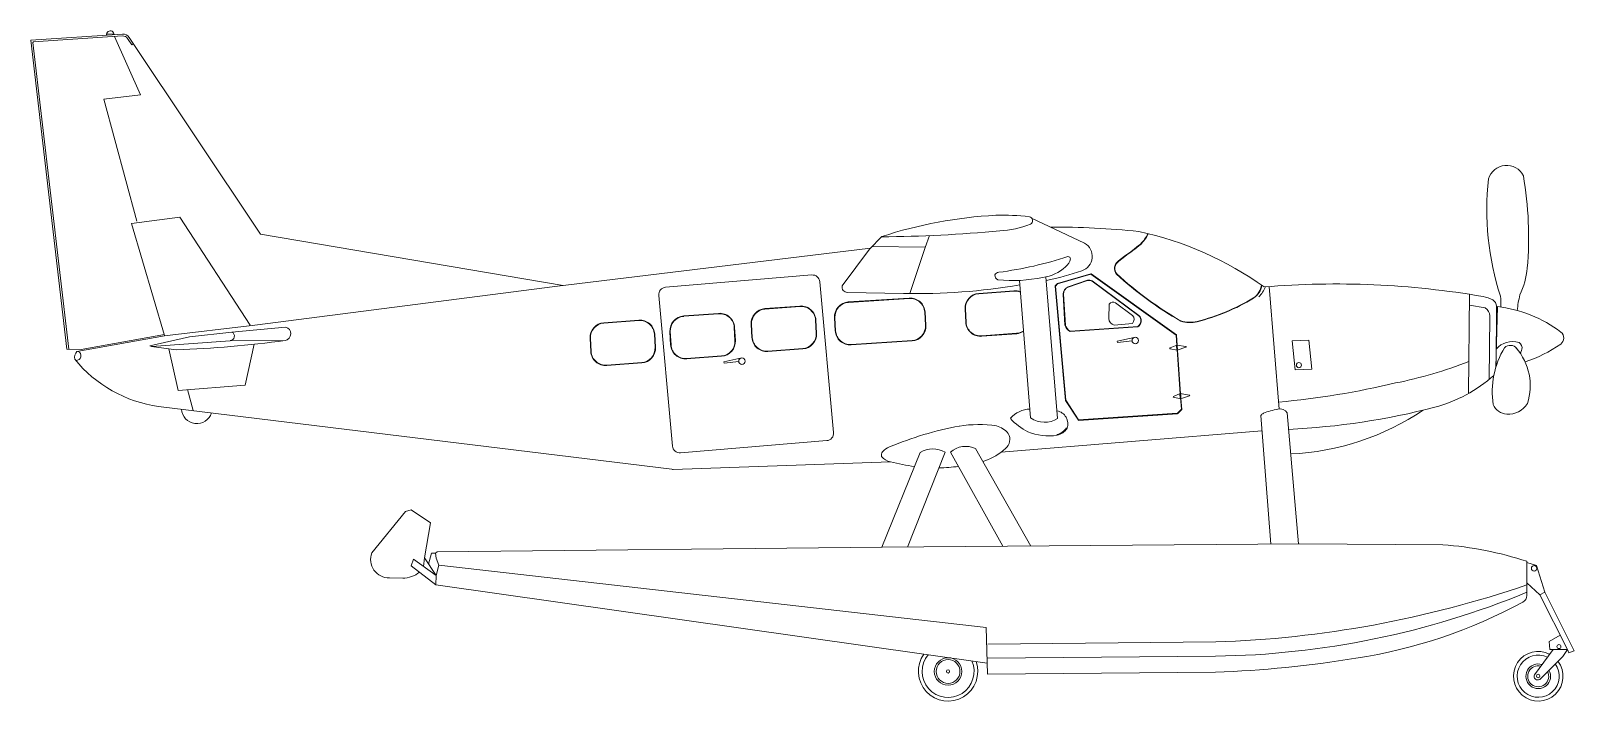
# Model space of a CAD drawing. Header units: millimetres. Extents: x -5560 to 3795, y 0 to 4065.
import ezdxf

# ---------------------------------------------------------------- set-up
doc = ezdxf.new("R2010")
doc.units = ezdxf.units.MM
doc.layers.add('ceco.net 192', color=7, linetype='Continuous', lineweight=5)

msp = doc.modelspace()

# ---------------------------------------------------------------- linework, layer by layer
at = {"layer": 'ceco.net 192'}
for p, q in [((-5559.7, 4007.7), (-5005, 4045.2)), ((-5544.8, 3997.4), (-5004.2, 4034)), ((-5055.6, 4046.9), (-5101, 4043.9)), ((-5053.7, 4030.6), (-4894.8, 3677.1)), ((-4964.3, 4025.2), (-4167.6, 2831.8)), ((-5559.7, 4007.7), (-5341.4, 2134.7)), ((-5546.9, 3994.9), (-5329.9, 2134.3)), ((-4973.7, 4018.9), (-4948.2, 3981)), ((-4948.2, 3981), (-4938.8, 3987)), ((-4894.8, 3677.1), (-5118.3, 3650.2)), ((-5118.3, 3650.2), (-4917.7, 2910.9)), ((-4950.7, 2896.7), (-4657.3, 2934)), ((-4657.3, 2934), (-4230, 2280)), ((505.7, 2929.1), (827, 2776.9)), ((-4950.7, 2896.7), (-4749, 2217.9)), ((-4167.6, 2831.8), (-2334, 2520.5)), ((-402, 2817), (-476.2, 2740.4)), ((-111.9, 2823.1), (-139.5, 2751.3)), ((-2383.8, 2514.4), (-470, 2746.8)), ((-476.2, 2740.4), (-641.8, 2518)), ((-139.1, 2752.4), (-459.2, 2758)), ((-139.5, 2751.3), (-232.4, 2471.4)), ((1070.4, 2698.7), (1033.4, 2669.7)), ((1071.8, 2696.9), (1034.8, 2668)), ((-826.2, 2584.4), (-1712.9, 2509.8)), ((-777.4, 2543.4), (-693.8, 1629.2)), ((500.1, 1717.6), (432.1, 2551.6)), ((593.1, 2572.9), (664.1, 1713.1)), ((661.5, 2531.4), (650.1, 2518.7)), ((663.2, 2529.9), (651.8, 2517.2)), ((865.4, 2591.8), (662.6, 2532.1)), ((866, 2589.6), (663.2, 2529.9)), ((844.5, 2552.2), (727, 2512.6)), ((845.3, 2550), (727.8, 2510.5)), ((1382.4, 2219.6), (866, 2589.6)), ((1383.7, 2221.4), (867.4, 2591.4)), ((1155.5, 2336.7), (873, 2546.2)), ((1156.9, 2338.5), (874.3, 2548)), ((-4201.6, 2280.6), (-2383.8, 2514.4)), ((-1754.1, 2460.6), (-1670.6, 1546.4)), ((-610.3, 2478.6), (-269.8, 2471.9)), ((-236.2, 2444.3), (-604.6, 2420.7)), ((-236.1, 2442), (-604.5, 2418.4)), ((397.8, 2488.5), (186.2, 2472.6)), ((398, 2486.2), (186.4, 2470.4)), ((649.5, 2517), (711.2, 1824.1)), ((651.8, 2517.2), (713.4, 1824.3)), ((696.8, 2468.2), (708.5, 2280.5)), ((699, 2468.4), (710.8, 2280.6)), ((1947.2, 2514), (2007, 1771.6)), ((3160.2, 2467.2), (3155.3, 1866.2)), ((-1390.9, 2351.7), (-1602.5, 2335.8)), ((-1390.7, 2349.4), (-1602.3, 2333.6)), ((-898.4, 2396), (-1110, 2380.2)), ((-898.3, 2393.8), (-1109.9, 2377.9)), ((-141.4, 2359), (-137, 2279.3)), ((-139.1, 2359.1), (-134.7, 2279.4)), ((102.7, 2377.4), (107.1, 2297.7)), ((104.9, 2377.5), (109.3, 2297.8)), ((974, 2319.5), (977, 2408.1)), ((1118.2, 2339.1), (1014.5, 2415.9)), ((3255.8, 2384.5), (3159.7, 2400.8)), ((3329.7, 2393.2), (3319.4, 2023.1)), ((3323.9, 2395.1), (3321.9, 2029.4)), ((-4750, 2215.8), (-4201.6, 2280.6)), ((-4016.1, 2268.6), (-4341.7, 2238.2)), ((-1875.1, 2310.8), (-2086.7, 2295)), ((-1874.9, 2308.6), (-2086.5, 2292.7)), ((-1296.1, 2266.3), (-1291.6, 2186.7)), ((-1293.8, 2266.5), (-1289.4, 2186.8)), ((-1193.6, 2284.9), (-1189.2, 2205.3)), ((-1191.4, 2285), (-1186.9, 2205.4)), ((-803.6, 2310.7), (-799.2, 2231)), ((-801.3, 2310.8), (-796.9, 2231.1)), ((-688.2, 2325.4), (-683.8, 2245.8)), ((-686, 2325.6), (-681.5, 2245.9)), ((740, 2243.4), (1150.3, 2272.4)), ((740.2, 2241.2), (1150.4, 2270.2)), ((1117.2, 2290.6), (1007, 2280.9)), ((3283.9, 2335.6), (3279.1, 1950.7)), ((-5280.3, 2119.8), (-4750, 2215.8)), ((-5254, 2131.8), (-4749.8, 2223)), ((-4839.5, 2155.4), (-4599, 2209.7)), ((-4829.4, 2150.2), (-4839.5, 2155.4)), ((-4351.8, 2186), (-4829.4, 2150.2)), ((-4599, 2209.7), (-4341.7, 2238.2)), ((-4018.9, 2186.6), (-4351.8, 2186)), ((-4205.5, 2164), (-4261, 1916.9)), ((-2170.3, 2199.7), (-2165.8, 2120)), ((-2168, 2199.8), (-2163.6, 2120.2)), ((-1780.2, 2225.5), (-1775.8, 2145.8)), ((-1778, 2225.6), (-1773.6, 2145.9)), ((-1686.1, 2240.6), (-1681.7, 2160.9)), ((-1683.8, 2240.7), (-1679.4, 2161)), ((-218.4, 2186.4), (-586.8, 2162.8)), ((-218.3, 2184.2), (-586.7, 2160.6)), ((415.6, 2230.6), (204, 2214.7)), ((415.8, 2228.3), (204.2, 2212.5)), ((1025.8, 2183.3), (1128.7, 2206.2)), ((1026.1, 2175.7), (1025.8, 2183.3)), ((1115.3, 2185.4), (1026.1, 2175.7)), ((1386.6, 2159.4), (1345.7, 2141.8)), ((1386.9, 2155.5), (1382.4, 2219.6)), ((1388.9, 2159.1), (1384.6, 2219.7)), ((1385, 2155.3), (1389.2, 2155.7)), ((1386.6, 2133.3), (1385, 2155.3)), ((1441.7, 2151.2), (1386.6, 2159.4)), ((1389.2, 2155.7), (1390.8, 2133.6)), ((2187.6, 2189), (2086.5, 2185.3)), ((2086.5, 2185.3), (2103.6, 2010)), ((2187.6, 2189), (2204.7, 2013.7)), ((-5341.4, 2134.7), (-5254, 2131.8)), ((-4678.1, 2129.9), (-4829.4, 2150.2)), ((-4666, 1884.7), (-4723.5, 2136)), ((-1373.1, 2093.8), (-1584.7, 2077.9)), ((-1373, 2091.5), (-1584.6, 2075.7)), ((-1358.3, 2057.2), (-1250.1, 2081.3)), ((-1268.9, 2059.3), (-1358.1, 2049.6)), ((-880.7, 2138.1), (-1092.3, 2122.3)), ((-880.5, 2135.9), (-1092.1, 2120)), ((1346.2, 2137.5), (1388.8, 2128.3)), ((1390.8, 2133.6), (1386.6, 2133.3)), ((1407.7, 1860.8), (1388.5, 2133.4)), ((1388.8, 2128.3), (1442.1, 2146.9)), ((1409.8, 1864.4), (1391, 2129.1)), ((-1857.3, 2052.9), (-2068.9, 2037.1)), ((-1857.1, 2050.7), (-2068.7, 2034.8)), ((-1358.1, 2049.6), (-1358.3, 2057.2)), ((2204.7, 2013.7), (2103.6, 2010)), ((-4261, 1916.9), (-4666, 1884.7)), ((-4610.5, 1889.1), (-4576.5, 1761.6)), ((-4785.5, 1787.2), (-1673.5, 1405.9)), ((711.5, 1823.1), (789.6, 1703.9)), ((713.4, 1824.3), (791.5, 1705.1)), ((1407.5, 1864.7), (1366.6, 1847.1)), ((1367, 1842.8), (1409.7, 1833.6)), ((1405.8, 1860.6), (1410.1, 1861)), ((1407.4, 1838.6), (1405.8, 1860.6)), ((1411.7, 1838.9), (1407.4, 1838.6)), ((1462.5, 1856.5), (1407.5, 1864.7)), ((1414.2, 1769.8), (1409.3, 1838.7)), ((1409.7, 1833.6), (1463, 1852.2)), ((1410.1, 1861), (1411.7, 1838.9)), ((1416.5, 1768.9), (1411.9, 1834.4)), ((791.5, 1705.1), (1389.6, 1745.5)), ((791.6, 1702.9), (1390.6, 1743.3)), ((1391, 1746.1), (1413.5, 1768)), ((1392, 1743.9), (1415.8, 1767.1)), ((1895.7, 1731.6), (1956.2, 952.7)), ((2056, 1748.9), (2123.3, 954.1)), ((1902.8, 1640.2), (322, 1510.5)), ((-735.1, 1579.9), (-1621.7, 1505.4)), ((-168.9, 1507.5), (-401.7, 933)), ((-17.1, 1508.9), (-245.3, 934.3)), ((15, 1510.2), (332, 939.1)), ((501.4, 940.5), (167.1, 1531.2)), ((-1666.4, 1405.6), (-349.6, 1451.7)), ((-3288, 1149.1), (-3493, 899.2)), ((-3255.5, 1159.9), (-3288, 1149.1)), ((-3137.5, 1081.3), (-3255.5, 1159.9)), ((-3137.5, 1081.3), (-3172.9, 868.6)), ((-400, 933), (2129.4, 954.1)), ((2129.4, 954.1), (2998.8, 948.6)), ((-3239.9, 860), (-3255.4, 820.7)), ((-3103.5, 762.6), (-3239.9, 860)), ((-3172.9, 868.6), (-3179.6, 817)), ((-3172.9, 868.6), (-3103.5, 762.6)), ((-3132.1, 897.6), (-3148.5, 831.4)), ((-3106.1, 897.9), (-3132.1, 897.6)), ((-3106.1, 897.9), (-3097.3, 905.9)), ((-3102.9, 867.5), (-3106.1, 897.9)), ((-3087.6, 825.4), (-3102.9, 867.5)), ((-3097.3, 905.9), (-400, 933)), ((3509.1, 848.1), (3508, 640.3)), ((-3255.4, 820.7), (-3104.4, 705.4)), ((-3104.4, 705.4), (-3103.5, 762.6)), ((-3103.5, 762.6), (-3087.6, 825.4)), ((230, 447.4), (-3087.6, 825.4)), ((3509, 840.1), (3567.7, 823)), ((3567.7, 823), (3617.1, 661.3)), ((-3305.9, 745.5), (-3386.2, 747)), ((-3104.4, 705.4), (236.6, 230.5)), ((3586.9, 644.1), (3508.4, 716.6)), ((3617.1, 661.3), (3586.9, 644.1)), ((3617.1, 661.3), (3794.9, 306.1)), ((3586.9, 644.1), (3754.5, 312.2)), ((238.7, 163.4), (230, 447.4)), ((3643, 362.2), (3710.5, 399.4)), ((241.4, 346.1), (1622.8, 358.8)), ((3667.3, 312.9), (3555, 160.1)), ((3647.3, 313.1), (3643, 362.2)), ((3754.5, 312.2), (3647.3, 313.1)), ((3725.7, 271.4), (3754.5, 312.2)), ((3754.5, 312.2), (3763.2, 292.2)), ((3763.2, 292.2), (3794.9, 306.1)), ((239, 260.1), (1620.4, 272.8)), ((3586.5, 132), (3725.7, 271.4)), ((238.7, 163.4), (1620.1, 176.1))]:
    msp.add_line(p, q, dxfattribs=at)
for centre, radius in [((1134.9, 2187.3), 19.7), ((-1249.3, 2061.3), 19.7), ((2126.8, 2037.9), 15.7), ((3552.3, 805.2), 16.6), ((3702.9, 330.7), 12.2), ((0, 180.1), 83.4), ((0, 180.1), 72.1), ((0, 180.1), 9.61), ((3576.9, 152.5), 10.3)]:
    msp.add_circle(centre, radius, dxfattribs=at)
for centre, radius, start, end in [((-5078.1, 4041.8), 23, 0.15528, 187.58465), ((-5001.9, 4000.1), 45.2, 33.72588, 93.86997), ((-5001.9, 4000.1), 33.9, 33.72588, 93.86997), ((-5544.6, 3995.1), 2.26, 93.86997, 186.65015), ((3385.7, 3135.7), 113.6, 26.54483, 163.96038), ((1308.5, 2812.7), 2210.6, 355.15008, 9.7355), ((4961.4, 2977.5), 1695.6, 173.58063, 197.91177), ((425.9, 302.1), 2647.7, 92.96832, 108.22042), ((328.6, 1480.3), 1466.5, 83.571, 91.55661), ((486.3, 2913.5), 24.9, 300.81928, 74.71912), ((-468.5, 11319.5), 8503.9, 270.44061, 275.27532), ((278.1, 3458.7), 608.1, 273.32825, 291.30591), ((648.3, -1888), 4763.1, 83.88023, 90.34116), ((728.8, 853.5), 2039.7, 54.37647, 77.90728), ((1007.8, 2930.4), 224.4, 314.92521, 334.9409), ((1007.8, 2930.4), 226.7, 314.92521, 335.05564), ((782.8, 2697), 91.3, 288.08884, 61.02586), ((-208.7, 4483.3), 2195.6, 305.63259, 308.77894), ((-208.7, 4483.3), 2197.9, 305.63259, 308.77894), ((-8.7, 4959.2), 2379.7, 277.63603, 288.00491), ((540.7, 2821.7), 254.3, 277.57635, 312.34137), ((655.4, 2704.1), 90.2, 308.79954, 345.49283), ((726.7, 2680), 16.1, 5.39375, 89.61877), ((1063.9, 2623.5), 55.4, 123.12685, 218.67324), ((1063.9, 2623.5), 53.1, 123.12685, 218.67324), ((2971.5, 2687.2), 543.2, 335.67864, 353.51082), ((-822.5, 2539.3), 45.2, 5.2226, 94.8057), ((312.8, 2567), 34, 99.03553, 149.11962), ((314.5, 2583.5), 30.9, 178.20564, 244.84015), ((393.1, 3424.8), 874.1, 263.98053, 281.95935), ((289.6, 4104.2), 1582.4, 281.1456, 289.24436), ((663.2, 2529.9), 2.26, 106.39281, 137.95774), ((855, 2518.4), 35.4, 56.92146, 107.23168), ((855, 2518.4), 33.1, 56.92146, 107.23168), ((866, 2589.6), 2.26, 54.374, 106.39281), ((2535.3, 4254.5), 2251.3, 227.72577, 240.02735), ((2535.3, 4254.5), 2249.1, 227.72577, 240.02735), ((2354.8, -2663.6), 5193.6, 80.15778, 94.83797), ((-1709.1, 2464.7), 45.2, 94.8057, 185.2226), ((-611.4, 2510), 31.4, 165.22746, 271.98064), ((-193.3, 6167.7), 3696.6, 268.81319, 279.77477), ((-229.5, 2354.1), 90.5, 3.17516, 94.28452), ((-229.5, 2354.1), 88.2, 3.17516, 94.28452), ((193, 2382.4), 90.5, 94.28452, 183.17516), ((193, 2382.4), 88.2, 94.28452, 183.17516), ((404.6, 2398.2), 90.5, 68.50073, 94.28452), ((404.6, 2398.2), 88.2, 68.50073, 94.28452), ((651.8, 2517.2), 2.26, 137.95774, 185.08447), ((747.7, 2466.1), 51, 113.89561, 177.54347), ((747.7, 2466.1), 48.7, 113.89561, 177.54347), ((1209.7, 3501.8), 1235.7, 284.04828, 301.26445), ((1209.7, 3501.8), 1237.9, 284.04828, 301.26445), ((1786.3, 2540.4), 114.8, 304.31295, 351.5322), ((1786.3, 2540.4), 117.1, 304.31295, 350.979), ((1727.6, 2599.7), 215.1, 316.63379, 335.97265), ((3178.1, 2170.8), 290, 64.65792, 77.15364), ((3278.7, 2394.3), 45.2, 0.90672, 58.62625), ((3083.1, 2414.8), 268.1, 354.96406, 8.85163), ((4090.5, 2304.3), 644, 165.68596, 174.19042), ((-1384.2, 2261.4), 90.5, 3.17516, 94.28452), ((-1384.2, 2261.4), 88.2, 3.17516, 94.28452), ((-1103.3, 2289.9), 90.5, 94.28452, 183.17516), ((-1103.3, 2289.9), 88.2, 94.28452, 183.17516), ((-891.7, 2305.8), 90.5, 3.17516, 94.28452), ((-891.7, 2305.8), 88.2, 3.17516, 94.28452), ((-597.9, 2330.5), 90.5, 94.28452, 183.17516), ((-597.9, 2330.5), 88.2, 94.28452, 183.17516), ((1000.1, 2391), 28.7, 60.03952, 143.60431), ((1091.2, 2315.4), 35.9, 316.36111, 41.36387), ((3225.3, 2334.5), 58.6, 1.10164, 58.59818), ((3236.6, 1606.9), 791.7, 52.86099, 83.24646), ((-4026.6, 2227.9), 42, 280.66234, 75.49825), ((-2079.9, 2204.7), 90.5, 94.28452, 183.17516), ((-2079.9, 2204.7), 88.2, 94.28452, 183.17516), ((-1868.3, 2220.6), 90.5, 3.17516, 94.28452), ((-1868.3, 2220.6), 88.2, 3.17516, 94.28452), ((-1595.8, 2245.6), 90.5, 94.28452, 183.17516), ((-1595.8, 2245.6), 88.2, 94.28452, 183.17516), ((-593.5, 2250.8), 90.5, 183.17516, 274.28452), ((-593.5, 2250.8), 88.2, 183.17516, 274.28452), ((-225.1, 2274.4), 88.2, 274.28452, 3.17516), ((-225.1, 2274.4), 90.5, 274.28452, 3.17516), ((197.4, 2302.7), 90.5, 183.17516, 274.28452), ((197.4, 2302.7), 88.2, 183.17516, 274.28452), ((770.5, 2298), 64.5, 195.76018, 241.88733), ((770.5, 2298), 62.2, 195.76018, 241.88733), ((1016.5, 2322.4), 42.6, 183.85769, 257.13376), ((1127.8, 2306.8), 40.8, 301.71941, 47.5057), ((1127.8, 2306.8), 43.1, 301.71941, 47.5057), ((1466.2, 2477.5), 182.1, 252.37462, 284.00413), ((1466.2, 2477.5), 179.8, 252.37462, 284.00413), ((-4933.8, 8963.7), 6838.6, 272.14297, 277.68904), ((-4353.4, 2213.4), 27.4, 273.29235, 64.67093), ((-1591.3, 2165.9), 90.5, 183.17516, 274.28452), ((-1591.3, 2165.9), 88.2, 183.17516, 274.28452), ((-1379.7, 2181.8), 88.2, 274.28452, 3.17516), ((-1379.7, 2181.8), 90.5, 274.28452, 3.17516), ((-1098.8, 2210.3), 90.5, 183.17516, 274.28452), ((-1098.8, 2210.3), 88.2, 183.17516, 274.28452), ((-887.2, 2226.1), 88.2, 274.28452, 3.17516), ((-887.2, 2226.1), 90.5, 274.28452, 3.17516), ((409, 2318.6), 88.2, 274.28452, 302.28951), ((409, 2318.6), 90.5, 274.28452, 302.28951), ((1382.4, 2219.6), 2.26, 4.0486, 54.374), ((3421, 2054.3), 126.5, 71.59649, 140.81802), ((3407.7, 2109.2), 48.5, 37.31806, 135.73703), ((3439, 2140.6), 40.3, 350.10853, 56.92181), ((3257.6, 2812.4), 791.7, 287.6406, 305.14798), ((3687.3, 2202), 45.2, 305.14798, 52.86099), ((-5245.4, 2084.7), 49.5, 134.77434, 191.92808), ((-4678.7, 2569.8), 789.8, 218.83774, 262.22934), ((-5283.5, 2094.3), 27.9, 261.53761, 71.80287), ((-2075.5, 2125.1), 90.5, 183.17516, 274.28452), ((-2075.5, 2125.1), 88.2, 183.17516, 274.28452), ((-1863.9, 2140.9), 88.2, 274.28452, 3.17516), ((-1863.9, 2140.9), 90.5, 274.28452, 3.17516), ((1346.6, 2139.7), 2.26, 113.38018, 257.85808), ((1441.3, 2149), 2.26, 289.19659, 81.52596), ((2195.3, 4507), 2629.1, 281.3506, 291.4546), ((3816.5, 1875.8), 517.9, 148.91758, 188.59388), ((3179.1, 1913), 349.9, 341.94437, 40.90849), ((3399.8, 2153.1), 81.2, 327.63577, 346.154), ((2717.5, 2640.7), 889.6, 285.18308, 311.61211), ((1527, 6947.9), 5156.6, 275.30366, 283.29369), ((713.4, 1824.3), 2.26, 185.08447, 213.22865), ((1367.5, 1845), 2.26, 113.38018, 257.85808), ((1462.2, 1854.3), 2.26, 289.19659, 81.52596), ((1847.8, 6074.8), 4432.1, 272.79994, 284.40639), ((3391.7, 1835.2), 94.8, 202.86611, 266.60675), ((3394.9, 1878.6), 138.3, 266.36592, 327.63005), ((-4553.4, 1777.5), 94.1, 184.38498, 341.64332), ((501.3, 1608.2), 163, 91.95648, 139.03084), ((629.7, 1931.5), 331.8, 220.72336, 243.86016), ((585.7, 1844.4), 153, 235.98546, 300.84791), ((646.3, 1681.7), 79.7, 339.98385, 79.95974), ((791.5, 1705.1), 2.26, 213.22865, 273.85809), ((1389.4, 1747.7), 2.26, 273.85809, 314.15065), ((1390.4, 1745.5), 2.26, 273.85809, 314.15065), ((1411.9, 1769.6), 2.26, 314.15065, 4.0486), ((1414.3, 1768.7), 2.26, 314.15065, 4.0486), ((1936, 1702.8), 49.6, 119.53753, 144.41769), ((2092.1, 1267.7), 511.1, 100.42403, 110.68415), ((2011.8, 1717.8), 54, 35.19588, 103.06555), ((2002.3, 3071.6), 1574.6, 272.72616, 303.8389), ((-738.9, 1625), 45.2, 274.8057, 5.2226), ((444.6, -354.1), 2057, 100.54237, 112.86195), ((187.9, 904.1), 773.3, 82.1471, 98.89645), ((239.4, 1508.4), 170.6, 42.51264, 71.50588), ((300.5, 1588), 73.9, 309.83948, 28.91049), ((609.6, 1936), 327.6, 247.35642, 279.01742), ((634.7, 1714.5), 100.9, 284.45194, 325.23745), ((634.7, 1714.5), 105.4, 284.45194, 325.23745), ((-1625.5, 1550.5), 45.2, 185.2226, 274.8057), ((-363.5, 1489.5), 40.6, 146.15001, 189.26937), ((-318.7, 1443), 104.7, 110.04417, 138.63227), ((-91.9, 1385.1), 144.7, 58.86205, 122.15785), ((106.7, 1407.5), 137.7, 63.96577, 131.74249), ((81, 1837.3), 406.1, 290.44658, 311.07987), ((-1668, 1450.8), 45.2, 263.01415, 272.00388), ((-331.4, 1545.3), 95.4, 220.80534, 259.00645), ((-72.5, 2473.1), 1058.4, 254.82551, 262.90588), ((-72.5, 2473.1), 1058.4, 270.97855, 277.36482), ((-72.5, 2473.1), 1058.4, 285.5428, 286.20413), ((2830.4, -1250.5), 2205.6, 72.07881, 85.62048), ((-3388.2, 859.1), 112.2, 159.09393, 271.00405), ((-3309.2, 916.3), 170.8, 271.101, 307.94892), ((1552.4, 5397.7), 5125.3, 270.76103, 292.43171), ((1410.9, 6819.5), 6464.2, 271.87894, 288.93377), ((2013.7, 3302.4), 3076, 278.57722, 298.56313), ((3462.8, 640.5), 45.2, 298.56313, 359.70257), ((0, 180.1), 180.1, 144.37698, 19.44533), ((0, 180.1), 157.5, 139.99385, 23.82847), ((3577.3, 151), 150.3, 62.64055, 37.43784), ((1408.2, 6636.8), 6464.2, 271.87894, 279.47618), ((3577.3, 151), 127.7, 64.24149, 36.0802), ((3577.3, 151), 74.8, 71.89987, 29.61901), ((3577.3, 151), 63.5, 75.29083, 26.78253), ((3574.5, 150.2), 21.8, 153.29261, 303.42984)]:
    msp.add_arc(centre, radius, start, end, dxfattribs=at)

doc.saveas('drawing.dxf')
